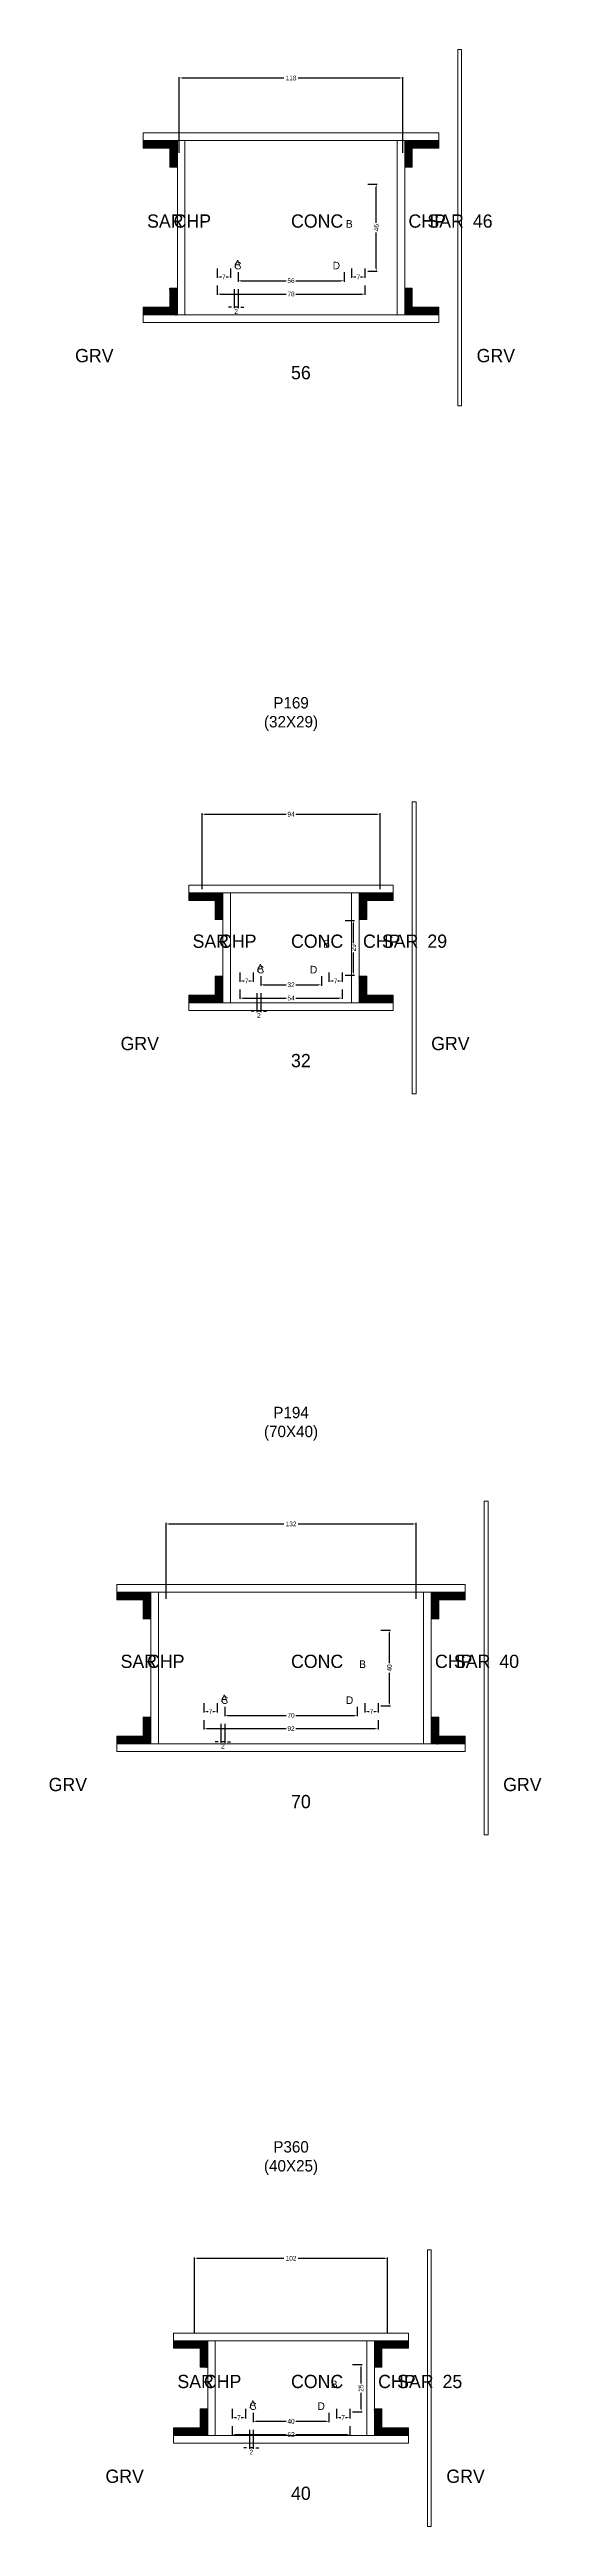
# Model space of a CAD drawing. Header units: centimetres. Extents: x -10500 to 4121, y -45226 to 295.
# Drawn here: x -128 to 132, y -44773 to -43466 of the extents above; entities that cross this region are included whole.
import ezdxf

# ---------------------------------------------------------------- set-up
doc = ezdxf.new("R2010")
doc.units = ezdxf.units.CM
for name, color, linetype in [('COTA', 241, 'Continuous'), ('Hachura', 251, 'Continuous'), ('NOMENCLATURA', 7, 'Continuous'), ('SARRAFO', 251, 'Continuous'), ('Texto Seção', 7, 'Continuous')]:
    doc.layers.add(name, color=color, linetype=linetype)
doc.dimstyles.new('cotax2', dxfattribs={"dimtxt": 2.5, "dimasz": 1.5, "dimexe": 0.5, "dimexo": 0.5, "dimgap": 0.5, "dimtad": 1, "dimcen": 2.5, "dimazin": 3, "dimtfac": 1, "dimtmove": 0, "dimatfit": 3})

# ---------------------------------------------------------------- blocks, each defined once
blk = doc.blocks.new('_CLOSEDFILLED')
at = {"color": 0, "linetype": 'BYBLOCK'}
blk.add_solid([(-1, 0.16), (0, 0), (-1, -0.16)], dxfattribs=at)
blk = doc.blocks.new('*D3004')
for p, q in [((-39, -43590.5), (-39, -43595.5)), ((-37.5, -43595), (-2.5, -43595)), ((2.5, -43595), (37.5, -43595)), ((39, -43590.5), (39, -43595.5))]:
    blk.add_line(p, q)
at = {"layer": 'Defpoints'}
for p in [(-39, -43590), (-39, -43595), (39, -43590)]:
    blk.add_point(p, dxfattribs=at)
at = {"layer": 'COTA', "xscale": 1.5, "yscale": 1.5, "rotation": 180}
blk.add_blockref('_CLOSEDFILLED', (-39, -43595), dxfattribs=at)
at = {"layer": 'COTA', "xscale": 1.5, "yscale": 1.5}
blk.add_blockref('_CLOSEDFILLED', (39, -43595), dxfattribs=at)
at = {"layer": 'COTA', "insert": (0, -43595), "char_height": 2.5, "attachment_point": 5}
blk.add_mtext('78', dxfattribs=at)
blk = doc.blocks.new('*D3005')
for p, q in [((-28, -43583.5), (-28, -43588.5)), ((-26.5, -43588), (-2.5, -43588)), ((2.5, -43588), (26.5, -43588)), ((28, -43583.5), (28, -43588.5))]:
    blk.add_line(p, q)
at = {"layer": 'Defpoints'}
for p in [(-28, -43583), (-28, -43588), (28, -43583)]:
    blk.add_point(p, dxfattribs=at)
at = {"layer": 'COTA', "xscale": 1.5, "yscale": 1.5, "rotation": 180}
blk.add_blockref('_CLOSEDFILLED', (-28, -43588), dxfattribs=at)
at = {"layer": 'COTA', "xscale": 1.5, "yscale": 1.5}
blk.add_blockref('_CLOSEDFILLED', (28, -43588), dxfattribs=at)
at = {"layer": 'COTA', "insert": (0, -43588), "char_height": 2.5, "attachment_point": 5}
blk.add_mtext('56', dxfattribs=at)
blk = doc.blocks.new('*D3006')
for p, q in [((40.5, -43537), (45.5, -43537)), ((45, -43557.5), (45, -43538.5)), ((45, -43581.5), (45, -43562.5)), ((40.5, -43583), (45.5, -43583))]:
    blk.add_line(p, q)
at = {"layer": 'Defpoints'}
for p in [(40, -43537), (40, -43583), (45, -43583)]:
    blk.add_point(p, dxfattribs=at)
at = {"layer": 'COTA', "xscale": 1.5, "yscale": 1.5}
for p, rotation in [((45, -43537), 90), ((45, -43583), 270)]:
    blk.add_blockref('_CLOSEDFILLED', p, dxfattribs=dict(at, rotation=rotation))
at = {"layer": 'COTA', "insert": (45, -43560), "char_height": 2.5, "attachment_point": 5, "rotation": 90}
blk.add_mtext('46', dxfattribs=at)
blk = doc.blocks.new('*D3007')
for p, q in [((-39, -43581.5), (-39, -43586.5)), ((-37.5, -43586), (-36.75, -43586)), ((-34.25, -43586), (-33.5, -43586)), ((-32, -43581.5), (-32, -43586.5))]:
    blk.add_line(p, q)
at = {"layer": 'Defpoints'}
for p in [(-39, -43581), (-39, -43586), (-32, -43581)]:
    blk.add_point(p, dxfattribs=at)
at = {"layer": 'COTA', "xscale": 1.5, "yscale": 1.5, "rotation": 180}
blk.add_blockref('_CLOSEDFILLED', (-39, -43586), dxfattribs=at)
at = {"layer": 'COTA', "xscale": 1.5, "yscale": 1.5}
blk.add_blockref('_CLOSEDFILLED', (-32, -43586), dxfattribs=at)
at = {"layer": 'COTA', "insert": (-35.5, -43586), "char_height": 2.5, "attachment_point": 5}
blk.add_mtext('7', dxfattribs=at)
blk = doc.blocks.new('*D3008')
for p, q in [((32, -43581.5), (32, -43586.5)), ((33.5, -43586), (34.25, -43586)), ((36.75, -43586), (37.5, -43586)), ((39, -43581.5), (39, -43586.5))]:
    blk.add_line(p, q)
at = {"layer": 'Defpoints'}
for p in [(32, -43581), (32, -43586), (39, -43581)]:
    blk.add_point(p, dxfattribs=at)
at = {"layer": 'COTA', "xscale": 1.5, "yscale": 1.5, "rotation": 180}
blk.add_blockref('_CLOSEDFILLED', (32, -43586), dxfattribs=at)
at = {"layer": 'COTA', "xscale": 1.5, "yscale": 1.5}
blk.add_blockref('_CLOSEDFILLED', (39, -43586), dxfattribs=at)
at = {"layer": 'COTA', "insert": (35.5, -43586), "char_height": 2.5, "attachment_point": 5}
blk.add_mtext('7', dxfattribs=at)
blk = doc.blocks.new('*D3009')
for p, q in [((-59, -43520.5), (-59, -43480.5)), ((-57.5, -43481), (-3.75, -43481)), ((3.75, -43481), (57.5, -43481)), ((59, -43520.5), (59, -43480.5))]:
    blk.add_line(p, q)
at = {"layer": 'Defpoints'}
for p in [(-59, -43481), (-59, -43521), (59, -43521)]:
    blk.add_point(p, dxfattribs=at)
at = {"layer": 'COTA', "xscale": 1.5, "yscale": 1.5, "rotation": 180}
blk.add_blockref('_CLOSEDFILLED', (-59, -43481), dxfattribs=at)
at = {"layer": 'COTA', "xscale": 1.5, "yscale": 1.5}
blk.add_blockref('_CLOSEDFILLED', (59, -43481), dxfattribs=at)
at = {"layer": 'COTA', "insert": (0, -43481), "char_height": 2.5, "attachment_point": 5}
blk.add_mtext('118', dxfattribs=at)
blk = doc.blocks.new('*D3030')
for p, q in [((-27, -43962), (-27, -43967)), ((-25.5, -43966.5), (-2.5, -43966.5)), ((2.5, -43966.5), (25.5, -43966.5)), ((27, -43962), (27, -43967))]:
    blk.add_line(p, q)
at = {"layer": 'Defpoints'}
for p in [(-27, -43961.5), (-27, -43966.5), (27, -43961.5)]:
    blk.add_point(p, dxfattribs=at)
at = {"layer": 'COTA', "xscale": 1.5, "yscale": 1.5, "rotation": 180}
blk.add_blockref('_CLOSEDFILLED', (-27, -43966.5), dxfattribs=at)
at = {"layer": 'COTA', "xscale": 1.5, "yscale": 1.5}
blk.add_blockref('_CLOSEDFILLED', (27, -43966.5), dxfattribs=at)
at = {"layer": 'COTA', "insert": (0, -43966.5), "char_height": 2.5, "attachment_point": 5}
blk.add_mtext('54', dxfattribs=at)
blk = doc.blocks.new('*D3031')
for p, q in [((-16, -43955), (-16, -43960)), ((-14.5, -43959.5), (-2.5, -43959.5)), ((2.5, -43959.5), (14.5, -43959.5)), ((16, -43955), (16, -43960))]:
    blk.add_line(p, q)
at = {"layer": 'Defpoints'}
for p in [(-16, -43954.5), (-16, -43959.5), (16, -43954.5)]:
    blk.add_point(p, dxfattribs=at)
at = {"layer": 'COTA', "xscale": 1.5, "yscale": 1.5, "rotation": 180}
blk.add_blockref('_CLOSEDFILLED', (-16, -43959.5), dxfattribs=at)
at = {"layer": 'COTA', "xscale": 1.5, "yscale": 1.5}
blk.add_blockref('_CLOSEDFILLED', (16, -43959.5), dxfattribs=at)
at = {"layer": 'COTA', "insert": (0, -43959.5), "char_height": 2.5, "attachment_point": 5}
blk.add_mtext('32', dxfattribs=at)
blk = doc.blocks.new('*D3032')
for p, q in [((28.5, -43925.5), (33.5, -43925.5)), ((33, -43937.5), (33, -43927)), ((33, -43953), (33, -43942.5)), ((28.5, -43954.5), (33.5, -43954.5))]:
    blk.add_line(p, q)
at = {"layer": 'Defpoints'}
for p in [(28, -43925.5), (28, -43954.5), (33, -43954.5)]:
    blk.add_point(p, dxfattribs=at)
at = {"layer": 'COTA', "xscale": 1.5, "yscale": 1.5}
for p, rotation in [((33, -43925.5), 90), ((33, -43954.5), 270)]:
    blk.add_blockref('_CLOSEDFILLED', p, dxfattribs=dict(at, rotation=rotation))
at = {"layer": 'COTA', "insert": (33, -43940), "char_height": 2.5, "attachment_point": 5, "rotation": 90}
blk.add_mtext('29', dxfattribs=at)
blk = doc.blocks.new('*D3033')
for p, q in [((-27, -43953), (-27, -43958)), ((-20, -43953), (-20, -43958)), ((-25.5, -43957.5), (-24.75, -43957.5)), ((-22.25, -43957.5), (-21.5, -43957.5))]:
    blk.add_line(p, q)
at = {"layer": 'Defpoints'}
for p in [(-27, -43952.5), (-20, -43952.5), (-27, -43957.5)]:
    blk.add_point(p, dxfattribs=at)
at = {"layer": 'COTA', "xscale": 1.5, "yscale": 1.5, "rotation": 180}
blk.add_blockref('_CLOSEDFILLED', (-27, -43957.5), dxfattribs=at)
at = {"layer": 'COTA', "xscale": 1.5, "yscale": 1.5}
blk.add_blockref('_CLOSEDFILLED', (-20, -43957.5), dxfattribs=at)
at = {"layer": 'COTA', "insert": (-23.5, -43957.5), "char_height": 2.5, "attachment_point": 5}
blk.add_mtext('7', dxfattribs=at)
blk = doc.blocks.new('*D3034')
for p, q in [((20, -43953), (20, -43958)), ((27, -43953), (27, -43958)), ((21.5, -43957.5), (22.25, -43957.5)), ((24.75, -43957.5), (25.5, -43957.5))]:
    blk.add_line(p, q)
at = {"layer": 'Defpoints'}
for p in [(20, -43952.5), (27, -43952.5), (20, -43957.5)]:
    blk.add_point(p, dxfattribs=at)
at = {"layer": 'COTA', "xscale": 1.5, "yscale": 1.5, "rotation": 180}
blk.add_blockref('_CLOSEDFILLED', (20, -43957.5), dxfattribs=at)
at = {"layer": 'COTA', "xscale": 1.5, "yscale": 1.5}
blk.add_blockref('_CLOSEDFILLED', (27, -43957.5), dxfattribs=at)
at = {"layer": 'COTA', "insert": (23.5, -43957.5), "char_height": 2.5, "attachment_point": 5}
blk.add_mtext('7', dxfattribs=at)
blk = doc.blocks.new('*D3035')
for p, q in [((-47, -43909), (-47, -43869)), ((-45.5, -43869.5), (-2.5, -43869.5)), ((2.5, -43869.5), (45.5, -43869.5)), ((47, -43909), (47, -43869))]:
    blk.add_line(p, q)
at = {"layer": 'Defpoints'}
for p in [(-47, -43869.5), (-47, -43909.5), (47, -43909.5)]:
    blk.add_point(p, dxfattribs=at)
at = {"layer": 'COTA', "xscale": 1.5, "yscale": 1.5, "rotation": 180}
blk.add_blockref('_CLOSEDFILLED', (-47, -43869.5), dxfattribs=at)
at = {"layer": 'COTA', "xscale": 1.5, "yscale": 1.5}
blk.add_blockref('_CLOSEDFILLED', (47, -43869.5), dxfattribs=at)
at = {"layer": 'COTA', "insert": (0, -43869.5), "char_height": 2.5, "attachment_point": 5}
blk.add_mtext('94', dxfattribs=at)
blk = doc.blocks.new('*D3056')
for p, q in [((-46, -44347.5), (-46, -44352.5)), ((-44.5, -44352), (-2.5, -44352)), ((2.5, -44352), (44.5, -44352)), ((46, -44347.5), (46, -44352.5))]:
    blk.add_line(p, q)
at = {"layer": 'Defpoints'}
for p in [(-46, -44347), (-46, -44352), (46, -44347)]:
    blk.add_point(p, dxfattribs=at)
at = {"layer": 'COTA', "xscale": 1.5, "yscale": 1.5, "rotation": 180}
blk.add_blockref('_CLOSEDFILLED', (-46, -44352), dxfattribs=at)
at = {"layer": 'COTA', "xscale": 1.5, "yscale": 1.5}
blk.add_blockref('_CLOSEDFILLED', (46, -44352), dxfattribs=at)
at = {"layer": 'COTA', "insert": (0, -44352), "char_height": 2.5, "attachment_point": 5}
blk.add_mtext('92', dxfattribs=at)
blk = doc.blocks.new('*D3057')
for p, q in [((-35, -44340.5), (-35, -44345.5)), ((-33.5, -44345), (-2.5, -44345)), ((2.5, -44345), (33.5, -44345)), ((35, -44340.5), (35, -44345.5))]:
    blk.add_line(p, q)
at = {"layer": 'Defpoints'}
for p in [(-35, -44340), (-35, -44345), (35, -44340)]:
    blk.add_point(p, dxfattribs=at)
at = {"layer": 'COTA', "xscale": 1.5, "yscale": 1.5, "rotation": 180}
blk.add_blockref('_CLOSEDFILLED', (-35, -44345), dxfattribs=at)
at = {"layer": 'COTA', "xscale": 1.5, "yscale": 1.5}
blk.add_blockref('_CLOSEDFILLED', (35, -44345), dxfattribs=at)
at = {"layer": 'COTA', "insert": (0, -44345), "char_height": 2.5, "attachment_point": 5}
blk.add_mtext('70', dxfattribs=at)
blk = doc.blocks.new('*D3058')
for p, q in [((47.5, -44300), (52.5, -44300)), ((52, -44317.5), (52, -44301.5)), ((52, -44338.5), (52, -44322.5)), ((47.5, -44340), (52.5, -44340))]:
    blk.add_line(p, q)
at = {"layer": 'Defpoints'}
for p in [(47, -44300), (47, -44340), (52, -44340)]:
    blk.add_point(p, dxfattribs=at)
at = {"layer": 'COTA', "xscale": 1.5, "yscale": 1.5}
for p, rotation in [((52, -44300), 90), ((52, -44340), 270)]:
    blk.add_blockref('_CLOSEDFILLED', p, dxfattribs=dict(at, rotation=rotation))
at = {"layer": 'COTA', "insert": (52, -44320), "char_height": 2.5, "attachment_point": 5, "rotation": 90}
blk.add_mtext('40', dxfattribs=at)
blk = doc.blocks.new('*D3059')
for p, q in [((-46, -44338.5), (-46, -44343.5)), ((-44.5, -44343), (-43.75, -44343)), ((-41.25, -44343), (-40.5, -44343)), ((-39, -44338.5), (-39, -44343.5))]:
    blk.add_line(p, q)
at = {"layer": 'Defpoints'}
for p in [(-46, -44338), (-46, -44343), (-39, -44338)]:
    blk.add_point(p, dxfattribs=at)
at = {"layer": 'COTA', "xscale": 1.5, "yscale": 1.5, "rotation": 180}
blk.add_blockref('_CLOSEDFILLED', (-46, -44343), dxfattribs=at)
at = {"layer": 'COTA', "xscale": 1.5, "yscale": 1.5}
blk.add_blockref('_CLOSEDFILLED', (-39, -44343), dxfattribs=at)
at = {"layer": 'COTA', "insert": (-42.5, -44343), "char_height": 2.5, "attachment_point": 5}
blk.add_mtext('7', dxfattribs=at)
blk = doc.blocks.new('*D3060')
for p, q in [((39, -44338.5), (39, -44343.5)), ((40.5, -44343), (41.25, -44343)), ((43.75, -44343), (44.5, -44343)), ((46, -44338.5), (46, -44343.5))]:
    blk.add_line(p, q)
at = {"layer": 'Defpoints'}
for p in [(39, -44338), (39, -44343), (46, -44338)]:
    blk.add_point(p, dxfattribs=at)
at = {"layer": 'COTA', "xscale": 1.5, "yscale": 1.5, "rotation": 180}
blk.add_blockref('_CLOSEDFILLED', (39, -44343), dxfattribs=at)
at = {"layer": 'COTA', "xscale": 1.5, "yscale": 1.5}
blk.add_blockref('_CLOSEDFILLED', (46, -44343), dxfattribs=at)
at = {"layer": 'COTA', "insert": (42.5, -44343), "char_height": 2.5, "attachment_point": 5}
blk.add_mtext('7', dxfattribs=at)
blk = doc.blocks.new('*D3061')
for p, q in [((-66, -44283.5), (-66, -44243.5)), ((-64.5, -44244), (-3.75, -44244)), ((3.75, -44244), (64.5, -44244)), ((66, -44283.5), (66, -44243.5))]:
    blk.add_line(p, q)
at = {"layer": 'Defpoints'}
for p in [(-66, -44244), (-66, -44284), (66, -44284)]:
    blk.add_point(p, dxfattribs=at)
at = {"layer": 'COTA', "xscale": 1.5, "yscale": 1.5, "rotation": 180}
blk.add_blockref('_CLOSEDFILLED', (-66, -44244), dxfattribs=at)
at = {"layer": 'COTA', "xscale": 1.5, "yscale": 1.5}
blk.add_blockref('_CLOSEDFILLED', (66, -44244), dxfattribs=at)
at = {"layer": 'COTA', "insert": (0, -44244), "char_height": 2.5, "attachment_point": 5}
blk.add_mtext('132', dxfattribs=at)
blk = doc.blocks.new('*D3082')
for p, q in [((-31, -44720), (-31, -44725)), ((-29.5, -44724.5), (-2.5, -44724.5)), ((2.5, -44724.5), (29.5, -44724.5)), ((31, -44720), (31, -44725))]:
    blk.add_line(p, q)
at = {"layer": 'Defpoints'}
for p in [(-31, -44719.5), (-31, -44724.5), (31, -44719.5)]:
    blk.add_point(p, dxfattribs=at)
at = {"layer": 'COTA', "xscale": 1.5, "yscale": 1.5, "rotation": 180}
blk.add_blockref('_CLOSEDFILLED', (-31, -44724.5), dxfattribs=at)
at = {"layer": 'COTA', "xscale": 1.5, "yscale": 1.5}
blk.add_blockref('_CLOSEDFILLED', (31, -44724.5), dxfattribs=at)
at = {"layer": 'COTA', "insert": (0, -44724.5), "char_height": 2.5, "attachment_point": 5}
blk.add_mtext('62', dxfattribs=at)
blk = doc.blocks.new('*D3083')
for p, q in [((-20, -44713), (-20, -44718)), ((-18.5, -44717.5), (-2.5, -44717.5)), ((2.5, -44717.5), (18.5, -44717.5)), ((20, -44713), (20, -44718))]:
    blk.add_line(p, q)
at = {"layer": 'Defpoints'}
for p in [(-20, -44712.5), (-20, -44717.5), (20, -44712.5)]:
    blk.add_point(p, dxfattribs=at)
at = {"layer": 'COTA', "xscale": 1.5, "yscale": 1.5, "rotation": 180}
blk.add_blockref('_CLOSEDFILLED', (-20, -44717.5), dxfattribs=at)
at = {"layer": 'COTA', "xscale": 1.5, "yscale": 1.5}
blk.add_blockref('_CLOSEDFILLED', (20, -44717.5), dxfattribs=at)
at = {"layer": 'COTA', "insert": (0, -44717.5), "char_height": 2.5, "attachment_point": 5}
blk.add_mtext('40', dxfattribs=at)
blk = doc.blocks.new('*D3084')
for p, q in [((32.5, -44687.5), (37.5, -44687.5)), ((37, -44697.5), (37, -44689)), ((37, -44711), (37, -44702.5)), ((32.5, -44712.5), (37.5, -44712.5))]:
    blk.add_line(p, q)
at = {"layer": 'Defpoints'}
for p in [(32, -44687.5), (32, -44712.5), (37, -44712.5)]:
    blk.add_point(p, dxfattribs=at)
at = {"layer": 'COTA', "xscale": 1.5, "yscale": 1.5}
for p, rotation in [((37, -44687.5), 90), ((37, -44712.5), 270)]:
    blk.add_blockref('_CLOSEDFILLED', p, dxfattribs=dict(at, rotation=rotation))
at = {"layer": 'COTA', "insert": (37, -44700), "char_height": 2.5, "attachment_point": 5, "rotation": 90}
blk.add_mtext('25', dxfattribs=at)
blk = doc.blocks.new('*D3085')
for p, q in [((-31, -44711), (-31, -44716)), ((-24, -44711), (-24, -44716)), ((-29.5, -44715.5), (-28.75, -44715.5)), ((-26.25, -44715.5), (-25.5, -44715.5))]:
    blk.add_line(p, q)
at = {"layer": 'Defpoints'}
for p in [(-31, -44710.5), (-24, -44710.5), (-31, -44715.5)]:
    blk.add_point(p, dxfattribs=at)
at = {"layer": 'COTA', "xscale": 1.5, "yscale": 1.5, "rotation": 180}
blk.add_blockref('_CLOSEDFILLED', (-31, -44715.5), dxfattribs=at)
at = {"layer": 'COTA', "xscale": 1.5, "yscale": 1.5}
blk.add_blockref('_CLOSEDFILLED', (-24, -44715.5), dxfattribs=at)
at = {"layer": 'COTA', "insert": (-27.5, -44715.5), "char_height": 2.5, "attachment_point": 5}
blk.add_mtext('7', dxfattribs=at)
blk = doc.blocks.new('*D3086')
for p, q in [((24, -44711), (24, -44716)), ((31, -44711), (31, -44716)), ((25.5, -44715.5), (26.25, -44715.5)), ((28.75, -44715.5), (29.5, -44715.5))]:
    blk.add_line(p, q)
at = {"layer": 'Defpoints'}
for p in [(24, -44710.5), (31, -44710.5), (24, -44715.5)]:
    blk.add_point(p, dxfattribs=at)
at = {"layer": 'COTA', "xscale": 1.5, "yscale": 1.5, "rotation": 180}
blk.add_blockref('_CLOSEDFILLED', (24, -44715.5), dxfattribs=at)
at = {"layer": 'COTA', "xscale": 1.5, "yscale": 1.5}
blk.add_blockref('_CLOSEDFILLED', (31, -44715.5), dxfattribs=at)
at = {"layer": 'COTA', "insert": (27.5, -44715.5), "char_height": 2.5, "attachment_point": 5}
blk.add_mtext('7', dxfattribs=at)
blk = doc.blocks.new('*D3087')
for p, q in [((-51, -44671), (-51, -44631)), ((-49.5, -44631.5), (-3.75, -44631.5)), ((3.75, -44631.5), (49.5, -44631.5)), ((51, -44671), (51, -44631))]:
    blk.add_line(p, q)
at = {"layer": 'Defpoints'}
for p in [(-51, -44631.5), (-51, -44671.5), (51, -44671.5)]:
    blk.add_point(p, dxfattribs=at)
at = {"layer": 'COTA', "xscale": 1.5, "yscale": 1.5, "rotation": 180}
blk.add_blockref('_CLOSEDFILLED', (-51, -44631.5), dxfattribs=at)
at = {"layer": 'COTA', "xscale": 1.5, "yscale": 1.5}
blk.add_blockref('_CLOSEDFILLED', (51, -44631.5), dxfattribs=at)
at = {"layer": 'COTA', "insert": (0, -44631.5), "char_height": 2.5, "attachment_point": 5}
blk.add_mtext('102', dxfattribs=at)

msp = doc.modelspace()

# ---------------------------------------------------------------- hatches: boundary and pattern name
at = {"layer": 'SARRAFO'}
h = msp.add_hatch(dxfattribs=at)
h.set_pattern_fill('SOLID', scale=2)
h.paths.add_polyline_path([(-78, -43518), (-64, -43518), (-64, -43514), (-78, -43514)])
h = msp.add_hatch(dxfattribs=at)
h.set_pattern_fill('SOLID', scale=2)
h.paths.add_polyline_path([(-64, -43528), (-60, -43528), (-60, -43514), (-64, -43514)])
h = msp.add_hatch(dxfattribs=at)
h.set_pattern_fill('SOLID', scale=2)
h.paths.add_polyline_path([(60, -43528), (64, -43528), (64, -43514), (60, -43514)])
h = msp.add_hatch(dxfattribs=at)
h.set_pattern_fill('SOLID', scale=2)
h.paths.add_polyline_path([(64, -43518), (78, -43518), (78, -43514), (64, -43514)])
h = msp.add_hatch(dxfattribs=at)
h.set_pattern_fill('SOLID', scale=2)
h.paths.add_polyline_path([(-64, -43606), (-60, -43606), (-60, -43592), (-64, -43592)])
h = msp.add_hatch(dxfattribs=at)
h.set_pattern_fill('SOLID', scale=2)
h.paths.add_polyline_path([(60, -43606), (64, -43606), (64, -43592), (60, -43592)])
h = msp.add_hatch(dxfattribs=at)
h.set_pattern_fill('SOLID', scale=2)
h.paths.add_polyline_path([(-78, -43606), (-64, -43606), (-64, -43602), (-78, -43602)])
h = msp.add_hatch(dxfattribs=at)
h.set_pattern_fill('SOLID', scale=2)
h.paths.add_polyline_path([(64, -43606), (78, -43606), (78, -43602), (64, -43602)])
h = msp.add_hatch(dxfattribs=at)
h.set_pattern_fill('SOLID', scale=2)
h.paths.add_polyline_path([(-54, -43915), (-40, -43915), (-40, -43911), (-54, -43911)])
h = msp.add_hatch(dxfattribs=at)
h.set_pattern_fill('SOLID', scale=2)
h.paths.add_polyline_path([(-40, -43925), (-36, -43925), (-36, -43911), (-40, -43911)])
h = msp.add_hatch(dxfattribs=at)
h.set_pattern_fill('SOLID', scale=2)
h.paths.add_polyline_path([(36, -43925), (40, -43925), (40, -43911), (36, -43911)])
h = msp.add_hatch(dxfattribs=at)
h.set_pattern_fill('SOLID', scale=2)
h.paths.add_polyline_path([(40, -43915), (54, -43915), (54, -43911), (40, -43911)])
h = msp.add_hatch(dxfattribs=at)
h.set_pattern_fill('SOLID', scale=2)
h.paths.add_polyline_path([(-54, -43969), (-40, -43969), (-40, -43965), (-54, -43965)])
h = msp.add_hatch(dxfattribs=at)
h.set_pattern_fill('SOLID', scale=2)
h.paths.add_polyline_path([(-40, -43969), (-36, -43969), (-36, -43955), (-40, -43955)])
h = msp.add_hatch(dxfattribs=at)
h.set_pattern_fill('SOLID', scale=2)
h.paths.add_polyline_path([(36, -43969), (40, -43969), (40, -43955), (36, -43955)])
h = msp.add_hatch(dxfattribs=at)
h.set_pattern_fill('SOLID', scale=2)
h.paths.add_polyline_path([(40, -43969), (54, -43969), (54, -43965), (40, -43965)])
h = msp.add_hatch(dxfattribs=at)
h.set_pattern_fill('SOLID', scale=2)
h.paths.add_polyline_path([(-92, -44284), (-78, -44284), (-78, -44280), (-92, -44280)])
h = msp.add_hatch(dxfattribs=at)
h.set_pattern_fill('SOLID', scale=2)
h.paths.add_polyline_path([(-78, -44294), (-74, -44294), (-74, -44280), (-78, -44280)])
h = msp.add_hatch(dxfattribs=at)
h.set_pattern_fill('SOLID', scale=2)
h.paths.add_polyline_path([(74, -44294), (78, -44294), (78, -44280), (74, -44280)])
h = msp.add_hatch(dxfattribs=at)
h.set_pattern_fill('SOLID', scale=2)
h.paths.add_polyline_path([(78, -44284), (92, -44284), (92, -44280), (78, -44280)])
h = msp.add_hatch(dxfattribs=at)
h.set_pattern_fill('SOLID', scale=2)
h.paths.add_polyline_path([(-78, -44360), (-74, -44360), (-74, -44346), (-78, -44346)])
h = msp.add_hatch(dxfattribs=at)
h.set_pattern_fill('SOLID', scale=2)
h.paths.add_polyline_path([(74, -44360), (78, -44360), (78, -44346), (74, -44346)])
h = msp.add_hatch(dxfattribs=at)
h.set_pattern_fill('SOLID', scale=2)
h.paths.add_polyline_path([(-92, -44360), (-78, -44360), (-78, -44356), (-92, -44356)])
h = msp.add_hatch(dxfattribs=at)
h.set_pattern_fill('SOLID', scale=2)
h.paths.add_polyline_path([(78, -44360), (92, -44360), (92, -44356), (78, -44356)])
h = msp.add_hatch(dxfattribs=at)
h.set_pattern_fill('SOLID', scale=2)
h.paths.add_polyline_path([(-62, -44679), (-48, -44679), (-48, -44675), (-62, -44675)])
h = msp.add_hatch(dxfattribs=at)
h.set_pattern_fill('SOLID', scale=2)
h.paths.add_polyline_path([(-48, -44689), (-44, -44689), (-44, -44675), (-48, -44675)])
h = msp.add_hatch(dxfattribs=at)
h.set_pattern_fill('SOLID', scale=2)
h.paths.add_polyline_path([(44, -44689), (48, -44689), (48, -44675), (44, -44675)])
h = msp.add_hatch(dxfattribs=at)
h.set_pattern_fill('SOLID', scale=2)
h.paths.add_polyline_path([(48, -44679), (62, -44679), (62, -44675), (48, -44675)])
h = msp.add_hatch(dxfattribs=at)
h.set_pattern_fill('SOLID', scale=2)
h.paths.add_polyline_path([(-48, -44725), (-44, -44725), (-44, -44711), (-48, -44711)])
h = msp.add_hatch(dxfattribs=at)
h.set_pattern_fill('SOLID', scale=2)
h.paths.add_polyline_path([(44, -44725), (48, -44725), (48, -44711), (44, -44711)])
h = msp.add_hatch(dxfattribs=at)
h.set_pattern_fill('SOLID', scale=2)
h.paths.add_polyline_path([(-62, -44725), (-48, -44725), (-48, -44721), (-62, -44721)])
h = msp.add_hatch(dxfattribs=at)
h.set_pattern_fill('SOLID', scale=2)
h.paths.add_polyline_path([(48, -44725), (62, -44725), (62, -44721), (48, -44721)])

# ---------------------------------------------------------------- linework, layer by layer
at = {"layer": 'Hachura', "lineweight": 13}
for points in [[(88, -43654), (90, -43654), (90, -43466), (88, -43466)], [(64, -44017), (66, -44017), (66, -43863), (64, -43863)], [(102, -44408), (104, -44408), (104, -44232), (102, -44232)], [(72, -44773), (74, -44773), (74, -44627), (72, -44627)]]:
    msp.add_lwpolyline(points, close=True, dxfattribs=at)
at = {"layer": 'Hachura', "lineweight": 18}
for points in [[(-78, -43514), (78, -43514), (78, -43510), (-78, -43510)], [(-60, -43606), (-56, -43606), (-56, -43514), (-60, -43514)], [(56, -43606), (60, -43606), (60, -43514), (56, -43514)], [(-78, -43610), (78, -43610), (78, -43606), (-78, -43606)], [(-54, -43911), (54, -43911), (54, -43907), (-54, -43907)], [(-36, -43969), (-32, -43969), (-32, -43911), (-36, -43911)], [(32, -43969), (36, -43969), (36, -43911), (32, -43911)], [(-54, -43973), (54, -43973), (54, -43969), (-54, -43969)], [(-92, -44280), (92, -44280), (92, -44276), (-92, -44276)], [(-74, -44360), (-70, -44360), (-70, -44280), (-74, -44280)], [(70, -44360), (74, -44360), (74, -44280), (70, -44280)], [(-92, -44364), (92, -44364), (92, -44360), (-92, -44360)], [(-62, -44675), (62, -44675), (62, -44671), (-62, -44671)], [(-44, -44725), (-40, -44725), (-40, -44675), (-44, -44675)], [(40, -44725), (44, -44725), (44, -44675), (40, -44675)], [(-62, -44729), (62, -44729), (62, -44725), (-62, -44725)]]:
    msp.add_lwpolyline(points, close=True, dxfattribs=at)
at = {"layer": 'SARRAFO', "lineweight": 13}
for points in [[(-78, -43518), (-64, -43518), (-64, -43514), (-78, -43514)], [(-64, -43528), (-60, -43528), (-60, -43514), (-64, -43514)], [(60, -43528), (64, -43528), (64, -43514), (60, -43514)], [(64, -43518), (78, -43518), (78, -43514), (64, -43514)], [(-64, -43606), (-60, -43606), (-60, -43592), (-64, -43592)], [(60, -43606), (64, -43606), (64, -43592), (60, -43592)], [(-78, -43606), (-64, -43606), (-64, -43602), (-78, -43602)], [(64, -43606), (78, -43606), (78, -43602), (64, -43602)], [(-54, -43915), (-40, -43915), (-40, -43911), (-54, -43911)], [(-40, -43925), (-36, -43925), (-36, -43911), (-40, -43911)], [(36, -43925), (40, -43925), (40, -43911), (36, -43911)], [(40, -43915), (54, -43915), (54, -43911), (40, -43911)], [(-54, -43969), (-40, -43969), (-40, -43965), (-54, -43965)], [(-40, -43969), (-36, -43969), (-36, -43955), (-40, -43955)], [(36, -43969), (40, -43969), (40, -43955), (36, -43955)], [(40, -43969), (54, -43969), (54, -43965), (40, -43965)], [(-92, -44284), (-78, -44284), (-78, -44280), (-92, -44280)], [(-78, -44294), (-74, -44294), (-74, -44280), (-78, -44280)], [(74, -44294), (78, -44294), (78, -44280), (74, -44280)], [(78, -44284), (92, -44284), (92, -44280), (78, -44280)], [(-78, -44360), (-74, -44360), (-74, -44346), (-78, -44346)], [(74, -44360), (78, -44360), (78, -44346), (74, -44346)], [(-92, -44360), (-78, -44360), (-78, -44356), (-92, -44356)], [(78, -44360), (92, -44360), (92, -44356), (78, -44356)], [(-62, -44679), (-48, -44679), (-48, -44675), (-62, -44675)], [(-48, -44689), (-44, -44689), (-44, -44675), (-48, -44675)], [(44, -44689), (48, -44689), (48, -44675), (44, -44675)], [(48, -44679), (62, -44679), (62, -44675), (48, -44675)], [(-48, -44725), (-44, -44725), (-44, -44711), (-48, -44711)], [(44, -44725), (48, -44725), (48, -44711), (44, -44711)], [(-62, -44725), (-48, -44725), (-48, -44721), (-62, -44721)], [(48, -44725), (62, -44725), (62, -44721), (48, -44721)]]:
    msp.add_lwpolyline(points, close=True, dxfattribs=at)

# ---------------------------------------------------------------- texts
at = {"layer": 'NOMENCLATURA'}
for s, p in [('B', (29, -43560)), ('A', (-30, -43581)), ('C', (-30, -43582)), ('D', (22, -43582)), ('B', (17, -43940)), ('A', (-18, -43952.5)), ('C', (-18, -43953.5)), ('D', (10, -43953.5)), ('B', (36, -44320)), ('A', (-37, -44338)), ('C', (-37, -44339)), ('D', (29, -44339)), ('B', (21, -44700)), ('A', (-22, -44710.5)), ('C', (-22, -44711.5)), ('D', (14, -44711.5))]:
    msp.add_text(s, height=4, dxfattribs=at).set_placement(p)
at = {"layer": 'NOMENCLATURA', "char_height": 6, "attachment_point": 8}
for s, insert in [('P169\\P(32X29)', (0, -43825.5)), ('P194\\P(70X40)', (0, -44200)), ('P360\\P(40X25)', (0, -44587.5))]:
    msp.add_mtext(s, dxfattribs=dict(at, insert=insert))
at = {"layer": 'Texto Seção'}
for s, p in [('SAR', (-76, -43560)), ('CHP', (-62, -43560)), ('CONC', (0, -43560)), ('CHP', (62, -43560)), ('SAR', (72, -43560)), ('46', (96, -43560)), ('GRV', (-114, -43631)), ('GRV', (98, -43631)), ('56', (0, -43640)), ('SAR', (-52, -43940)), ('CHP', (-38, -43940)), ('CONC', (0, -43940)), ('CHP', (38, -43940)), ('SAR', (48, -43940)), ('29', (72, -43940)), ('GRV', (-90, -43994)), ('GRV', (74, -43994)), ('32', (0, -44003)), ('SAR', (-90, -44320)), ('CHP', (-76, -44320)), ('CONC', (0, -44320)), ('CHP', (76, -44320)), ('SAR', (86, -44320)), ('40', (110, -44320)), ('GRV', (-128, -44385)), ('GRV', (112, -44385)), ('70', (0, -44394)), ('SAR', (-60, -44700)), ('CHP', (-46, -44700)), ('CONC', (0, -44700)), ('CHP', (46, -44700)), ('SAR', (56, -44700)), ('25', (80, -44700)), ('GRV', (-98, -44750)), ('GRV', (82, -44750)), ('40', (0, -44759))]:
    msp.add_text(s, height=7, dxfattribs=at).set_placement(p)

# ---------------------------------------------------------------- dimensions: what is measured, and where the dimension line sits
at = {"layer": 'COTA'}
for base, p1, p2, picture, middle in [((-59, -43481), (-59, -43521), (59, -43521), '*D3009', (0, -43481)), ((-39, -43586), (-39, -43581), (-32, -43581), '*D3007', (-35.5, -43586)), ((-28, -43588), (-28, -43583), (28, -43583), '*D3005', (0, -43588)), ((32, -43586), (32, -43581), (39, -43581), '*D3008', (35.5, -43586)), ((-39, -43595), (-39, -43590), (39, -43590), '*D3004', (0, -43595)), ((-47, -43869.5), (-47, -43909.5), (47, -43909.5), '*D3035', (0, -43869.5)), ((-27, -43957.5), (-27, -43952.5), (-20, -43952.5), '*D3033', (-23.5, -43957.5)), ((20, -43957.5), (20, -43952.5), (27, -43952.5), '*D3034', (23.5, -43957.5)), ((-27, -43966.5), (-27, -43961.5), (27, -43961.5), '*D3030', (0, -43966.5)), ((-16, -43959.5), (-16, -43954.5), (16, -43954.5), '*D3031', (0, -43959.5)), ((-66, -44244), (-66, -44284), (66, -44284), '*D3061', (0, -44244)), ((-46, -44343), (-46, -44338), (-39, -44338), '*D3059', (-42.5, -44343)), ((-35, -44345), (-35, -44340), (35, -44340), '*D3057', (0, -44345)), ((39, -44343), (39, -44338), (46, -44338), '*D3060', (42.5, -44343)), ((-46, -44352), (-46, -44347), (46, -44347), '*D3056', (0, -44352)), ((-51, -44631.5), (-51, -44671.5), (51, -44671.5), '*D3087', (0, -44631.5)), ((-31, -44715.5), (-31, -44710.5), (-24, -44710.5), '*D3085', (-27.5, -44715.5)), ((24, -44715.5), (24, -44710.5), (31, -44710.5), '*D3086', (27.5, -44715.5)), ((-31, -44724.5), (-31, -44719.5), (31, -44719.5), '*D3082', (0, -44724.5)), ((-20, -44717.5), (-20, -44712.5), (20, -44712.5), '*D3083', (0, -44717.5))]:
    dim = msp.add_linear_dim(base=base, p1=p1, p2=p2, dimstyle='cotax2', dxfattribs=at)
    dim.commit()
    dim.dimension.update_dxf_attribs({"geometry": picture, "text_midpoint": middle})
for base, p1, p2, picture, middle in [((45, -43583), (40, -43583), (40, -43537), '*D3006', (45, -43560)), ((33, -43954.5), (28, -43954.5), (28, -43925.5), '*D3032', (33, -43940)), ((52, -44340), (47, -44340), (47, -44300), '*D3058', (52, -44320)), ((37, -44712.5), (32, -44712.5), (32, -44687.5), '*D3084', (37, -44700))]:
    dim = msp.add_linear_dim(base=base, p1=p1, p2=p2, angle=90, dimstyle='cotax2', dxfattribs=at)
    dim.commit()
    dim.dimension.update_dxf_attribs({"geometry": picture, "text_midpoint": middle})
for base, p1, p2 in [((-28, -43602), (-28, -43592), (-30, -43592)), ((-16, -43973.5), (-16, -43963.5), (-18, -43963.5)), ((-35, -44359), (-35, -44349), (-37, -44349)), ((-20, -44731.5), (-20, -44721.5), (-22, -44721.5))]:
    msp.add_linear_dim(base=base, p1=p1, p2=p2, dimstyle='cotax2', dxfattribs=at).render()

doc.saveas('drawing.dxf')
